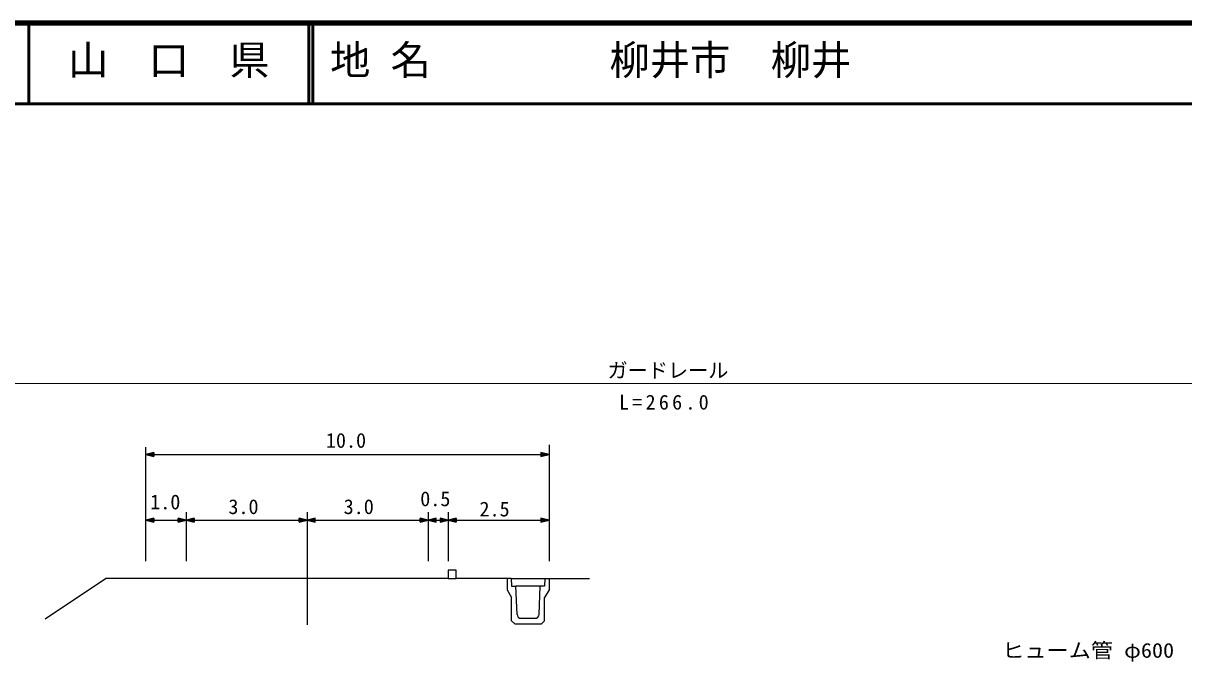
# Model space of a CAD drawing. Units: millimetres, scale not verified. Extents: x 40000 to 680000, y 20000 to 380000.
# Drawn here: x 332318 to 476258, y 300820 to 380000 of the extents above; entities that cross this region are included whole.
import ezdxf
from ezdxf.enums import TextEntityAlignment as Align

# ---------------------------------------------------------------- set-up
doc = ezdxf.new("R2010")
doc.units = ezdxf.units.MM
doc.header["$LTSCALE"] = 1000
for name, color, linetype, lineweight in [('M-BGD', 7, 'Continuous', 25), ('M-STR-HTXT', 7, 'Continuous', 13), ('M-TTL', 2, 'Continuous', 140), ('M-TTL-LINE', 7, 'Continuous', 50), ('M-TTL-TXT', 7, 'Continuous', 13)]:
    doc.layers.add(name, color=color, linetype=linetype, lineweight=lineweight)
doc.styles.add('ＭＳ ゴシック', font='')
doc.styles.get('ＭＳ ゴシック').set_extended_font_data('MS Gothic')

msp = doc.modelspace()

# ---------------------------------------------------------------- linework, layer by layer
at = {"layer": 'M-BGD'}
for p, q in [((347531, 313293), (347531, 327422)), ((348531, 326762), (347531, 326512)), ((348531, 326262), (348531, 326762)), ((397531, 326512), (396531, 326762)), ((396531, 326762), (396531, 326262)), ((397531, 327723), (397531, 313293)), ((347531, 326512), (348531, 326262)), ((347531, 326512), (397531, 326512)), ((347633, 326512), (348506, 326724)), ((348506, 326299), (347636, 326512)), ((347736, 326512), (348468, 326687)), ((348468, 326337), (347736, 326512)), ((347836, 326512), (348431, 326649)), ((348431, 326374), (347836, 326512)), ((347938, 326512), (348393, 326612)), ((348393, 326412), (347938, 326512)), ((348038, 326512), (348356, 326574)), ((348356, 326449), (348038, 326512)), ((348141, 326512), (348318, 326537)), ((348318, 326512), (348141, 326512)), ((348318, 326487), (348141, 326512)), ((348318, 326537), (348318, 326487)), ((348356, 326574), (348356, 326449)), ((348393, 326612), (348393, 326412)), ((348431, 326649), (348431, 326374)), ((348468, 326687), (348468, 326337)), ((348506, 326724), (348506, 326299)), ((396531, 326262), (397531, 326512)), ((396556, 326299), (396556, 326724)), ((396556, 326724), (397426, 326512)), ((397428, 326512), (396556, 326299)), ((396593, 326337), (396593, 326687)), ((396593, 326687), (397326, 326512)), ((397326, 326512), (396593, 326337)), ((396631, 326374), (396631, 326649)), ((396631, 326649), (397226, 326512)), ((397226, 326512), (396631, 326374)), ((396668, 326412), (396668, 326612)), ((396668, 326612), (397123, 326512)), ((397123, 326512), (396668, 326412)), ((396706, 326449), (396706, 326574)), ((396706, 326574), (397023, 326512)), ((397023, 326512), (396706, 326449)), ((396743, 326487), (396743, 326537)), ((396743, 326537), (396921, 326512)), ((396743, 326512), (396921, 326512)), ((396921, 326512), (396743, 326487)), ((348531, 318626), (347531, 318376)), ((347531, 318376), (348531, 318126)), ((347531, 318376), (352531, 318376)), ((347633, 318376), (348506, 318588)), ((348506, 318163), (347636, 318376)), ((347736, 318376), (348468, 318551)), ((348468, 318201), (347736, 318376)), ((347836, 318376), (348431, 318513)), ((348431, 318238), (347836, 318376)), ((347938, 318376), (348393, 318476)), ((348393, 318276), (347938, 318376)), ((348038, 318376), (348356, 318438)), ((348356, 318313), (348038, 318376)), ((348141, 318376), (348318, 318401)), ((348318, 318376), (348141, 318376)), ((348318, 318351), (348141, 318376)), ((348318, 318401), (348318, 318351)), ((348356, 318438), (348356, 318313)), ((348393, 318476), (348393, 318276)), ((348431, 318513), (348431, 318238)), ((348468, 318551), (348468, 318201)), ((348506, 318588), (348506, 318163)), ((348531, 318126), (348531, 318626)), ((352531, 318376), (351531, 318626)), ((351531, 318626), (351531, 318126)), ((351531, 318126), (352531, 318376)), ((351556, 318163), (351556, 318588)), ((351556, 318588), (352426, 318376)), ((352428, 318376), (351556, 318163)), ((351593, 318201), (351593, 318551)), ((351593, 318551), (352326, 318376)), ((352326, 318376), (351593, 318201)), ((351631, 318238), (351631, 318513)), ((351631, 318513), (352226, 318376)), ((352226, 318376), (351631, 318238)), ((351668, 318276), (351668, 318476)), ((351668, 318476), (352123, 318376)), ((352123, 318376), (351668, 318276)), ((351706, 318313), (351706, 318438)), ((351706, 318438), (352023, 318376)), ((352023, 318376), (351706, 318313)), ((351743, 318351), (351743, 318401)), ((351743, 318401), (351921, 318376)), ((351743, 318376), (351921, 318376)), ((351921, 318376), (351743, 318351)), ((352531, 319376), (352531, 313293)), ((353531, 318626), (352531, 318376)), ((352531, 318376), (353531, 318126)), ((352531, 318376), (367531, 318376)), ((352633, 318376), (353506, 318588)), ((353506, 318163), (352636, 318376)), ((352736, 318376), (353468, 318551)), ((353468, 318201), (352736, 318376)), ((352836, 318376), (353431, 318513)), ((353431, 318238), (352836, 318376)), ((352938, 318376), (353393, 318476)), ((353393, 318276), (352938, 318376)), ((353038, 318376), (353356, 318438)), ((353356, 318313), (353038, 318376)), ((353141, 318376), (353318, 318401)), ((353318, 318376), (353141, 318376)), ((353318, 318351), (353141, 318376)), ((353318, 318401), (353318, 318351)), ((353356, 318438), (353356, 318313)), ((353393, 318476), (353393, 318276)), ((353431, 318513), (353431, 318238)), ((353468, 318551), (353468, 318201)), ((353506, 318588), (353506, 318163)), ((353531, 318126), (353531, 318626)), ((367531, 318376), (366531, 318626)), ((366531, 318626), (366531, 318126)), ((366531, 318126), (367531, 318376)), ((366556, 318163), (366556, 318588)), ((366556, 318588), (367426, 318376)), ((367428, 318376), (366556, 318163)), ((366593, 318201), (366593, 318551)), ((366593, 318551), (367326, 318376)), ((367326, 318376), (366593, 318201)), ((366631, 318238), (366631, 318513)), ((366631, 318513), (367226, 318376)), ((367226, 318376), (366631, 318238)), ((366668, 318276), (366668, 318476)), ((366668, 318476), (367123, 318376)), ((367123, 318376), (366668, 318276)), ((366706, 318313), (366706, 318438)), ((366706, 318438), (367023, 318376)), ((367023, 318376), (366706, 318313)), ((366743, 318351), (366743, 318401)), ((366743, 318401), (366921, 318376)), ((366743, 318376), (366921, 318376)), ((366921, 318376), (366743, 318351)), ((367531, 319376), (367531, 305385)), ((368531, 318626), (367531, 318376)), ((367531, 318376), (368531, 318126)), ((367531, 318376), (382531, 318376)), ((367633, 318376), (368506, 318588)), ((368506, 318163), (367636, 318376)), ((367736, 318376), (368468, 318551)), ((368468, 318201), (367736, 318376)), ((367836, 318376), (368431, 318513)), ((368431, 318238), (367836, 318376)), ((367938, 318376), (368393, 318476)), ((368393, 318276), (367938, 318376)), ((368038, 318376), (368356, 318438)), ((368356, 318313), (368038, 318376)), ((368141, 318376), (368318, 318401)), ((368318, 318376), (368141, 318376)), ((368318, 318351), (368141, 318376)), ((368318, 318401), (368318, 318351)), ((368356, 318438), (368356, 318313)), ((368393, 318476), (368393, 318276)), ((368431, 318513), (368431, 318238)), ((368468, 318551), (368468, 318201)), ((368506, 318588), (368506, 318163)), ((368531, 318126), (368531, 318626)), ((382531, 318376), (381531, 318626)), ((381531, 318626), (381531, 318126)), ((381531, 318126), (382531, 318376)), ((381556, 318163), (381556, 318588)), ((381556, 318588), (382426, 318376)), ((382428, 318376), (381556, 318163)), ((381593, 318201), (381593, 318551)), ((381593, 318551), (382326, 318376)), ((382326, 318376), (381593, 318201)), ((381631, 318238), (381631, 318513)), ((381631, 318513), (382226, 318376)), ((382226, 318376), (381631, 318238)), ((381668, 318276), (381668, 318476)), ((381668, 318476), (382123, 318376)), ((382123, 318376), (381668, 318276)), ((381706, 318313), (381706, 318438)), ((381706, 318438), (382023, 318376)), ((382023, 318376), (381706, 318313)), ((381743, 318351), (381743, 318401)), ((381743, 318401), (381921, 318376)), ((381743, 318376), (381921, 318376)), ((381921, 318376), (381743, 318351)), ((382531, 319376), (382531, 313293)), ((383531, 318626), (382531, 318376)), ((382531, 318376), (383531, 318126)), ((382531, 318376), (385031, 318376)), ((382633, 318376), (383506, 318588)), ((383506, 318163), (382636, 318376)), ((382736, 318376), (383468, 318551)), ((383468, 318201), (382736, 318376)), ((382836, 318376), (383431, 318513)), ((383431, 318238), (382836, 318376)), ((382938, 318376), (383393, 318476)), ((383393, 318276), (382938, 318376)), ((383038, 318376), (383356, 318438)), ((383356, 318313), (383038, 318376)), ((383141, 318376), (383318, 318401)), ((383318, 318376), (383141, 318376)), ((383318, 318351), (383141, 318376)), ((383318, 318401), (383318, 318351)), ((383356, 318438), (383356, 318313)), ((383393, 318476), (383393, 318276)), ((383431, 318513), (383431, 318238)), ((383468, 318551), (383468, 318201)), ((383506, 318588), (383506, 318163)), ((383531, 318126), (383531, 318626)), ((385031, 318376), (384031, 318626)), ((384031, 318626), (384031, 318126)), ((384031, 318126), (385031, 318376)), ((384056, 318163), (384056, 318588)), ((384056, 318588), (384926, 318376)), ((384928, 318376), (384056, 318163)), ((384093, 318201), (384093, 318551)), ((384093, 318551), (384826, 318376)), ((384826, 318376), (384093, 318201)), ((384131, 318238), (384131, 318513)), ((384131, 318513), (384726, 318376)), ((384726, 318376), (384131, 318238)), ((384168, 318276), (384168, 318476)), ((384168, 318476), (384623, 318376)), ((384623, 318376), (384168, 318276)), ((384206, 318313), (384206, 318438)), ((384206, 318438), (384523, 318376)), ((384523, 318376), (384206, 318313)), ((384243, 318351), (384243, 318401)), ((384243, 318401), (384421, 318376)), ((384243, 318376), (384421, 318376)), ((384421, 318376), (384243, 318351)), ((385031, 319376), (385031, 313293)), ((386031, 318626), (385031, 318376)), ((385031, 318376), (386031, 318126)), ((385031, 318376), (397531, 318376)), ((385133, 318376), (386006, 318588)), ((386006, 318163), (385136, 318376)), ((385236, 318376), (385968, 318551)), ((385968, 318201), (385236, 318376)), ((385336, 318376), (385931, 318513)), ((385931, 318238), (385336, 318376)), ((385438, 318376), (385893, 318476)), ((385893, 318276), (385438, 318376)), ((385538, 318376), (385856, 318438)), ((385856, 318313), (385538, 318376)), ((385641, 318376), (385818, 318401)), ((385818, 318376), (385641, 318376)), ((385818, 318351), (385641, 318376)), ((385818, 318401), (385818, 318351)), ((385856, 318438), (385856, 318313)), ((385893, 318476), (385893, 318276)), ((385931, 318513), (385931, 318238)), ((385968, 318551), (385968, 318201)), ((386006, 318588), (386006, 318163)), ((386031, 318126), (386031, 318626)), ((397531, 318376), (396531, 318626)), ((396531, 318626), (396531, 318126)), ((396531, 318126), (397531, 318376)), ((396556, 318163), (396556, 318588)), ((396556, 318588), (397426, 318376)), ((397428, 318376), (396556, 318163)), ((396593, 318201), (396593, 318551)), ((396593, 318551), (397326, 318376)), ((397326, 318376), (396593, 318201)), ((396631, 318238), (396631, 318513)), ((396631, 318513), (397226, 318376)), ((397226, 318376), (396631, 318238)), ((396668, 318276), (396668, 318476)), ((396668, 318476), (397123, 318376)), ((397123, 318376), (396668, 318276)), ((396706, 318313), (396706, 318438)), ((396706, 318438), (397023, 318376)), ((397023, 318376), (396706, 318313)), ((396743, 318351), (396743, 318401)), ((396743, 318401), (396921, 318376)), ((396743, 318376), (396921, 318376)), ((396921, 318376), (396743, 318351)), ((335031, 306161), (342531, 311161)), ((347531, 311161), (342531, 311161)), ((352531, 311161), (347531, 311161)), ((367531, 311161), (352531, 311161)), ((382531, 311161), (367531, 311161)), ((385031, 311161), (382531, 311161)), ((386031, 312161), (385031, 312161)), ((385031, 312161), (385031, 311161)), ((385031, 311161), (386031, 311161)), ((386031, 311161), (386031, 312161)), ((392331, 311161), (386031, 311161)), ((392331, 311161), (392331, 309761)), ((392831, 311161), (392331, 311161)), ((392831, 311161), (392881, 310211)), ((392831, 311161), (397031, 311161)), ((397031, 311161), (396981, 310211)), ((397031, 311161), (397531, 311161)), ((397531, 311161), (397531, 309761)), ((397531, 311161), (402531, 311161)), ((392331, 309761), (392881, 308809)), ((392881, 310211), (393431, 310211)), ((393563, 306683), (393431, 310211)), ((396431, 310211), (393431, 310211)), ((396299, 306683), (396431, 310211)), ((396981, 310211), (396431, 310211)), ((397531, 309761), (396981, 308809)), ((392881, 305911), (392881, 308809)), ((396981, 305911), (396981, 308809)), ((393281, 305511), (392881, 305911)), ((393281, 305511), (396581, 305511)), ((394062, 306211), (395800, 306211)), ((396581, 305511), (396981, 305911))]:
    msp.add_line(p, q, dxfattribs=at)
for centre, start, end in [((394062, 306711), 183.22717, 269.9549), ((395799, 306711), 270.0451, 356.7728)]:
    msp.add_arc(centre, 500, start, end, dxfattribs=at)
at = {"layer": 'M-STR-HTXT'}
msp.add_line((279023, 335313), (543954, 335313), dxfattribs=at)
at = {"layer": 'M-TTL'}
msp.add_line((680000, 380000), (40000, 380000), dxfattribs=at)
at = {"layer": 'M-TTL-LINE'}
for p, q in [((333000, 380000), (333000, 370000)), ((367750, 380000), (367750, 370000)), ((368250, 380000), (368250, 370000)), ((40000, 370000), (680000, 370000))]:
    msp.add_line(p, q, dxfattribs=at)

# ---------------------------------------------------------------- texts
at = {"layer": 'M-BGD', "style": 'ＭＳ ゴシック'}
for s, p in [('10.0', (369856, 326806)), ('1.0', (348069, 319173)), ('0.5', (381559, 319565)), ('3.0', (357763, 318586)), ('3.0', (372060, 318586)), ('2.5', (388903, 318292))]:
    msp.add_text(s, height=1833, dxfattribs=at).set_placement(p, align=Align.BOTTOM_LEFT)
at = {"layer": 'M-STR-HTXT', "style": 'ＭＳ ゴシック'}
msp.add_text('ガードレール', height=1833, dxfattribs=at).set_placement((404779, 335490), align=Align.BOTTOM_LEFT)
at = {"layer": 'M-STR-HTXT', "style": 'ＭＳ ゴシック', "width": 1.1}
msp.add_text('ヒューム管 φ600', height=1833, dxfattribs=at).set_placement((453733, 300769), align=Align.BOTTOM_LEFT)
at = {"layer": 'M-STR-HTXT', "insert": (406213, 332064), "char_height": 1833, "attachment_point": 7, "style": 'ＭＳ ゴシック'}
msp.add_mtext('\\T1.32;L=266.0', dxfattribs=at)
at = {"layer": 'M-TTL-TXT', "style": 'ＭＳ ゴシック'}
for s, p in [('山\u3000口\u3000県', (337875, 372500)), ('地 名', (370380, 372500)), ('柳井市\u3000柳井', (405024, 372500))]:
    msp.add_text(s, height=3666, dxfattribs=at).set_placement(p, align=Align.BOTTOM_LEFT)

doc.saveas('drawing.dxf')
